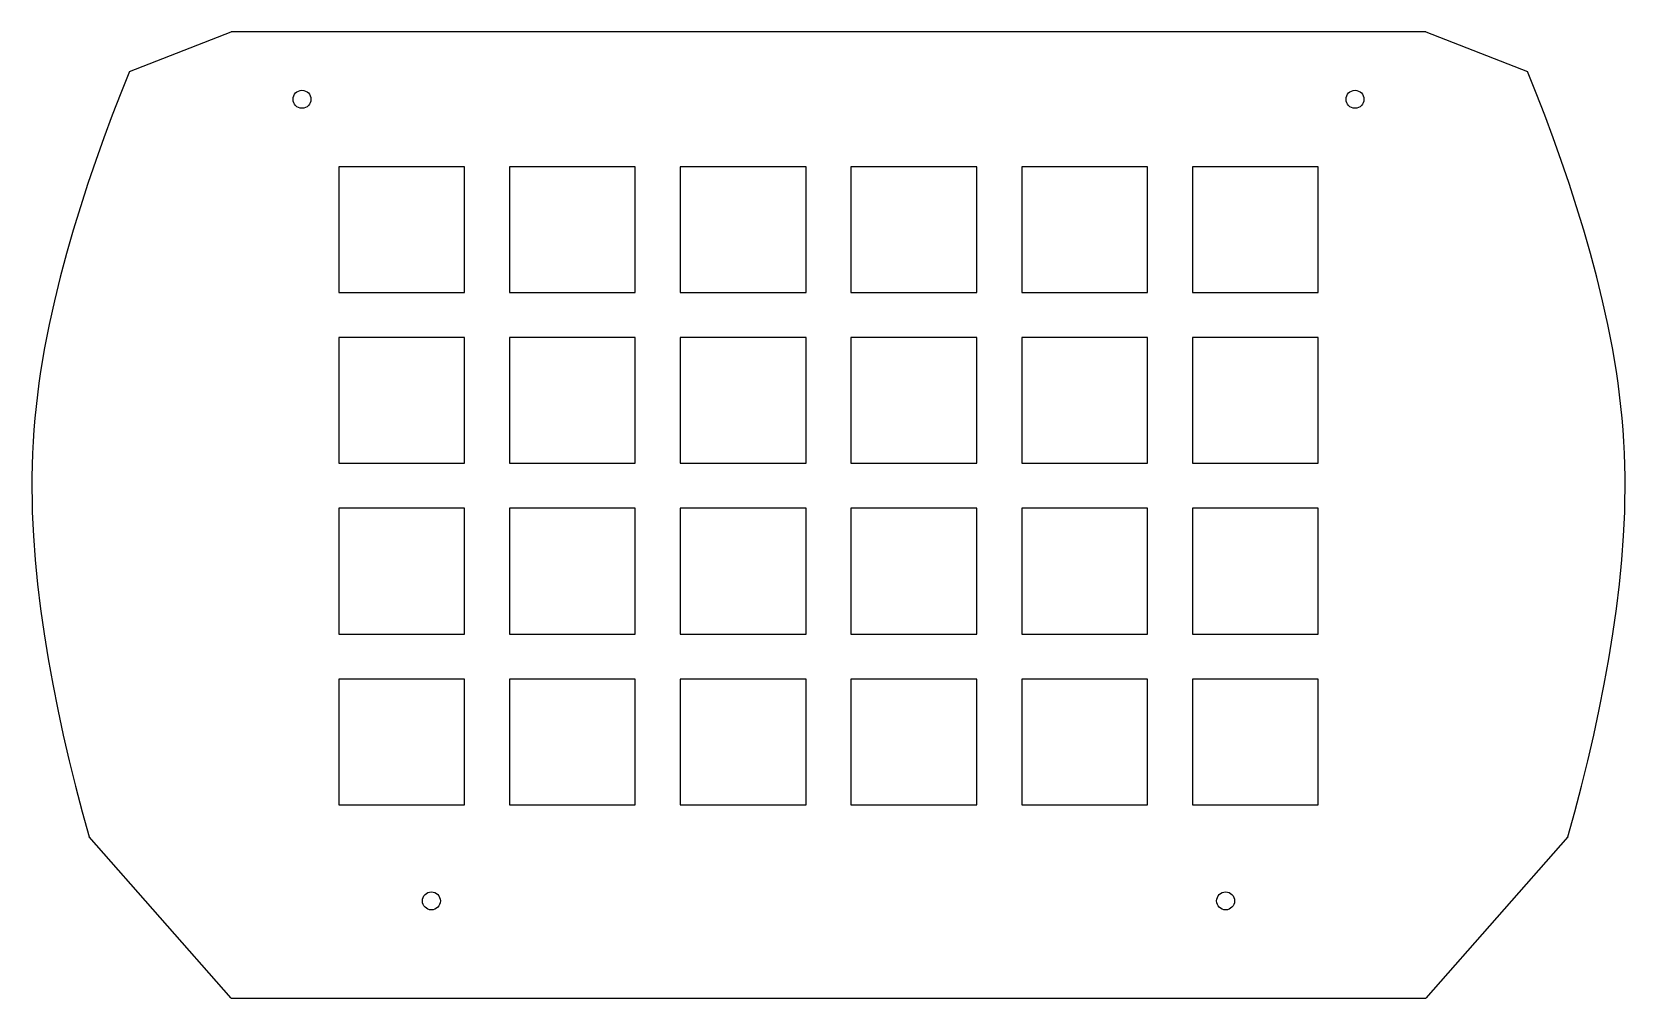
# Model space of a CAD drawing. Extents: x -89 to 89, y -57 to 50.
import ezdxf

# ---------------------------------------------------------------- set-up
doc = ezdxf.new("R2010")
doc.units = 0
doc.header["$MEASUREMENT"] = 0
doc.layers.get('0').update_dxf_attribs({"linetype": 'CONTINUOUS'})

msp = doc.modelspace()

# ---------------------------------------------------------------- linework, layer by layer
at = {"color": 1}
for p, q in [((-77.81, 46.11), (-66.5, 50.5)), ((66.5, 50.5), (-66.5, 50.5)), ((66.5, 50.5), (77.81, 46.11)), ((-66.5, -57), (-82.29, -39.07)), ((82.29, -39.07), (66.5, -57)), ((-66.5, -57), (66.5, -57))]:
    msp.add_line(p, q, dxfattribs=at)
for points in [[(-77.81, 46.11), (-78.77, 43.69), (-79.72, 41.22), (-80.64, 38.72), (-81.54, 36.19), (-82.42, 33.62), (-83.26, 31.04), (-84.06, 28.44), (-84.82, 25.83), (-85.52, 23.2), (-86.16, 20.58), (-86.74, 17.95), (-87.26, 15.33), (-87.69, 12.72), (-87.88, 11.41), (-88.05, 10.11), (-88.2, 8.81), (-88.33, 7.51), (-88.44, 6.21), (-88.52, 4.91), (-88.59, 3.61), (-88.64, 2.31), (-88.66, 1), (-88.67, -0.3), (-88.65, -1.61), (-88.62, -2.93), (-88.49, -5.58), (-88.3, -8.25), (-88.03, -10.96), (-87.7, -13.69), (-87.31, -16.46), (-86.85, -19.25), (-86.35, -22.07), (-85.79, -24.9), (-85.18, -27.75), (-84.52, -30.59), (-83.82, -33.43), (-83.07, -36.26), (-82.29, -39.07)], [(82.29, -39.07), (83.07, -36.26), (83.82, -33.43), (84.52, -30.59), (85.18, -27.75), (85.79, -24.9), (86.35, -22.07), (86.85, -19.25), (87.31, -16.46), (87.7, -13.69), (88.03, -10.96), (88.3, -8.25), (88.49, -5.58), (88.62, -2.93), (88.65, -1.61), (88.67, -0.3), (88.66, 1), (88.64, 2.31), (88.59, 3.61), (88.52, 4.91), (88.44, 6.21), (88.33, 7.51), (88.2, 8.81), (88.05, 10.11), (87.88, 11.41), (87.69, 12.72), (87.26, 15.33), (86.74, 17.95), (86.16, 20.58), (85.52, 23.2), (84.82, 25.83), (84.06, 28.44), (83.26, 31.04), (82.42, 33.62), (81.54, 36.19), (80.64, 38.72), (79.72, 41.22), (78.77, 43.69), (77.81, 46.11)]]:
    msp.add_lwpolyline(points, dxfattribs=at)
for points in [[(-54.5, 35.5), (-54.5, 21.5), (-40.5, 21.5), (-40.5, 35.5)], [(-35.5, 35.5), (-35.5, 21.5), (-21.5, 21.5), (-21.5, 35.5)], [(-16.5, 35.5), (-16.5, 21.5), (-2.5, 21.5), (-2.5, 35.5)], [(2.5, 35.5), (2.5, 21.5), (16.5, 21.5), (16.5, 35.5)], [(21.5, 35.5), (21.5, 21.5), (35.5, 21.5), (35.5, 35.5)], [(40.5, 35.5), (40.5, 21.5), (54.5, 21.5), (54.5, 35.5)], [(-54.5, 16.5), (-54.5, 2.5), (-40.5, 2.5), (-40.5, 16.5)], [(-35.5, 16.5), (-35.5, 2.5), (-21.5, 2.5), (-21.5, 16.5)], [(-16.5, 16.5), (-16.5, 2.5), (-2.5, 2.5), (-2.5, 16.5)], [(2.5, 16.5), (2.5, 2.5), (16.5, 2.5), (16.5, 16.5)], [(21.5, 16.5), (21.5, 2.5), (35.5, 2.5), (35.5, 16.5)], [(40.5, 16.5), (40.5, 2.5), (54.5, 2.5), (54.5, 16.5)], [(-54.5, -2.5), (-54.5, -16.5), (-40.5, -16.5), (-40.5, -2.5)], [(-35.5, -2.5), (-35.5, -16.5), (-21.5, -16.5), (-21.5, -2.5)], [(-16.5, -2.5), (-16.5, -16.5), (-2.5, -16.5), (-2.5, -2.5)], [(2.5, -2.5), (2.5, -16.5), (16.5, -16.5), (16.5, -2.5)], [(21.5, -2.5), (21.5, -16.5), (35.5, -16.5), (35.5, -2.5)], [(40.5, -2.5), (40.5, -16.5), (54.5, -16.5), (54.5, -2.5)], [(-54.5, -21.5), (-54.5, -35.5), (-40.5, -35.5), (-40.5, -21.5)], [(-35.5, -21.5), (-35.5, -35.5), (-21.5, -35.5), (-21.5, -21.5)], [(-16.5, -21.5), (-16.5, -35.5), (-2.5, -35.5), (-2.5, -21.5)], [(2.5, -21.5), (2.5, -35.5), (16.5, -35.5), (16.5, -21.5)], [(21.5, -21.5), (21.5, -35.5), (35.5, -35.5), (35.5, -21.5)], [(40.5, -21.5), (40.5, -35.5), (54.5, -35.5), (54.5, -21.5)]]:
    msp.add_lwpolyline(points, close=True, dxfattribs=at)
for centre in [(-58.6, 43), (58.6, 43), (-44.2, -46.18), (44.2, -46.18)]:
    msp.add_circle(centre, 1, dxfattribs=at)

doc.saveas('drawing.dxf')
